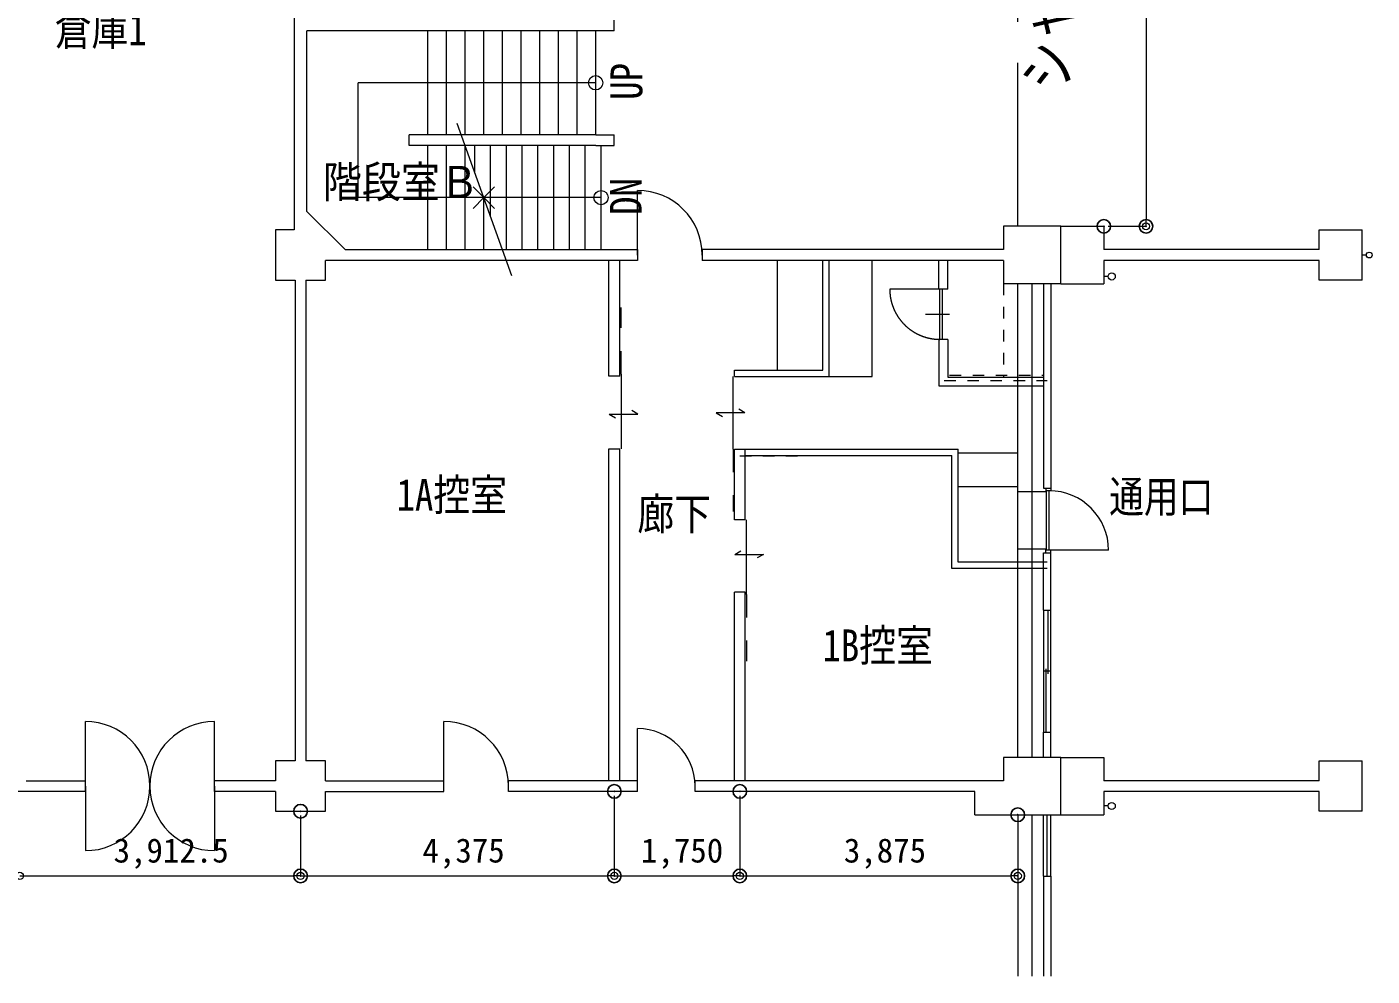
# Model space of a CAD drawing. Units: millimetres, scale not verified. Extents: x -20008 to 44171, y -23185 to 24570.
# Drawn here: x 12165 to 30920, y -23185 to -9959 of the extents above; entities that cross this region are included whole.
import ezdxf
from ezdxf.enums import TextEntityAlignment as Align

# ---------------------------------------------------------------- set-up
doc = ezdxf.new("R2010")
doc.units = ezdxf.units.MM
doc.header["$LTSCALE"] = 380
doc.header["$PDMODE"] = 32
doc.header["$PDSIZE"] = 190
for name, pattern in [('DASHED', [7.5, 6, -1.5]), ('DASHED_DOUBLE_DOTTED', [11, 6, -1.5, 0.25, -1.5, 0.25, -1.5]), ('USER1', [1.693333, 0.846667, -0.846667]), ('USER2', [0.846667, 0.423333, -0.423333]), ('USER3', [6.773333, 5.503333, -0.423333, 0.423333, -0.423333])]:
    doc.linetypes.add(name, pattern=pattern)
doc.layers.add('0-4_3-4', color=3, linetype='Continuous')
doc.layers.add('1-F_Defpoints', color=5, linetype='Continuous')
for name, color, linetype, lineweight in [('0-F_1-8', 8, 'Continuous', 18), ('1-0_1-6', 8, 'Continuous', 18), ('1-1_1-5', 8, 'Continuous', 18), ('1-2_1-4', 8, 'Continuous', 18), ('1-3_1-3', 8, 'Continuous', 18), ('1-5_0-F', 8, 'Continuous', 18), ('1-6_0-C', 8, 'USER2', 18), ('1-7_0-B', 8, 'Continuous', 18), ('1-8_0-A', 8, 'Continuous', 18), ('1-9_0-9', 8, 'Continuous', 18), ('1-A_0-3', 8, 'USER3', 18), ('1-B_0-2', 8, 'Continuous', 18), ('1-D_0-0', 8, 'Continuous', 18), ('1-E_0', 1, 'Continuous', 18), ('3-0_KUTAI', 1, 'Continuous', 18)]:
    doc.layers.add(name, color=color, linetype=linetype, lineweight=lineweight)
doc.styles.add('ＭＳ ゴシック', font='')
doc.styles.get('ＭＳ ゴシック').set_extended_font_data('MS Gothic')

# ---------------------------------------------------------------- blocks, each defined once
blk = doc.blocks.new('_Origin')
at = {"layer": '1-E_0'}
blk.add_line((0, 0), (-380, 0), dxfattribs=at)
blk.add_circle((0, 0), 190, dxfattribs=at)

msp = doc.modelspace()

# ---------------------------------------------------------------- linework, layer by layer
at = {"layer": '0-F_1-8'}
for p, q in [((26340.4, -18087.3), (26340.4, -19787.3)), ((26440.4, -19787.3), (26440.4, -18087.3)), ((26340.4, -21792.3), (26340.4, -20937.3)), ((26440.4, -21792.3), (26440.4, -20937.3))]:
    msp.add_line(p, q, dxfattribs=at)
at = {"layer": '1-0_1-6'}
for p, q in [((26370.4, -16387.3), (26370.4, -16437.3)), ((26440.4, -16422.3), (26370.4, -16422.3)), ((26380.4, -17252.3), (26380.4, -16422.3)), ((26416.4, -17252.3), (26416.4, -16422.3)), ((26440.4, -16387.3), (26440.4, -16422.3)), ((26370.4, -17287.3), (26370.4, -17237.3)), ((27246.4, -17252.3), (26370.4, -17252.3)), ((26440.4, -17287.3), (26440.4, -17252.3)), ((26402.4, -18972.3), (26402.4, -18087.3)), ((26445.4, -18937.3), (26335.4, -18937.3)), ((26378.4, -19787.3), (26378.4, -18902.3)), ((26390.4, -21792.3), (26390.4, -20937.3))]:
    msp.add_line(p, q, dxfattribs=at)
msp.add_arc((26416.4, -17252.3), 830, 0, 90, dxfattribs=at)
at = {"layer": '1-1_1-5'}
for p, q in [((25980.4, -16287.3), (25980.4, -13537.3)), ((26180.4, -16437.3), (26180.4, -13537.3)), ((26180.4, -20137.3), (26180.4, -17237.3)), ((25980.4, -20137.3), (25980.4, -17387.3)), ((26180.4, -23185.1), (26180.4, -20937.3))]:
    msp.add_line(p, q, dxfattribs=at)
at = {"layer": '1-2_1-4'}
for p, q in [((26580.4, -12737.3), (27180.4, -12737.3)), ((26580.4, -13537.3), (26580.4, -12737.3)), ((27180.4, -12737.3), (27180.4, -13062.3)), ((30180.4, -12787.3), (30780.4, -12787.3)), ((30180.4, -13062.3), (30180.4, -12787.3)), ((30780.4, -13487.3), (30780.4, -12787.3)), ((30180.4, -13062.3), (27180.4, -13062.3)), ((30180.4, -13212.3), (27180.4, -13212.3)), ((27180.4, -13212.3), (27180.4, -13537.3)), ((30180.4, -13487.3), (30180.4, -13212.3)), ((30780.4, -13487.3), (30180.4, -13487.3)), ((26580.4, -13537.3), (27180.4, -13537.3)), ((26580.4, -20137.3), (27180.4, -20137.3)), ((26580.4, -20937.3), (26580.4, -20137.3)), ((27180.4, -20137.3), (27180.4, -20462.3)), ((30180.4, -20187.3), (30780.4, -20187.3)), ((30180.4, -20462.3), (30180.4, -20187.3)), ((30780.4, -20887.3), (30780.4, -20187.3)), ((30180.4, -20462.3), (27180.4, -20462.3)), ((30180.4, -20612.3), (27180.4, -20612.3)), ((27180.4, -20612.3), (27180.4, -20937.3)), ((30180.4, -20887.3), (30180.4, -20612.3)), ((26580.4, -20937.3), (27180.4, -20937.3)), ((30780.4, -20887.3), (30180.4, -20887.3))]:
    msp.add_line(p, q, dxfattribs=at)
at = {"layer": '1-3_1-3'}
msp.add_line((22630.4, -14742.3), (22630.4, -13212.3), dxfattribs=at)
at = {"layer": '1-5_0-F'}
for p, q in [((20430.4, -18590.7), (20430.4, -17840.7)), ((22030.4, -18590.7), (22030.4, -17840.7))]:
    msp.add_line(p, q, dxfattribs=at)
at = {"layer": '1-6_0-C'}
for p, q in [((25780.4, -13537.3), (25780.4, -14837.3)), ((25030.4, -14812.3), (26340.4, -14812.3)), ((24955.4, -14887.3), (26390.4, -14887.3))]:
    msp.add_line(p, q, dxfattribs=at)
at = {"layer": '1-8_0-A', "color": 253, "linetype": 'DASHED_DOUBLE_DOTTED'}
msp.add_line((25980.4, -12737.3), (25980.4, -6137.3), dxfattribs=at)
at = {"layer": '1-8_0-A'}
for p, q in [((17755.4, -11462.3), (17755.4, -10012.3)), ((18015.4, -11462.3), (18015.4, -10012.3)), ((18275.4, -11462.3), (18275.4, -10012.3)), ((18535.4, -11462.3), (18535.4, -10012.3)), ((18795.4, -11462.3), (18795.4, -10012.3)), ((19055.4, -11462.3), (19055.4, -10012.3)), ((19315.4, -11462.3), (19315.4, -10012.3)), ((19575.4, -11462.3), (19575.4, -10012.3)), ((19835.4, -11462.3), (19835.4, -10012.3)), ((20095.4, -11462.3), (20095.4, -10012.3)), ((18925.6, -13425.4), (18164.3, -11302.4)), ((20095.4, -11462.3), (17495.4, -11462.3)), ((17495.4, -11612.3), (17495.4, -11462.3)), ((20095.4, -11612.3), (17495.4, -11612.3)), ((17755.4, -13062.3), (17755.4, -11612.3)), ((18015.4, -13062.3), (18015.4, -11612.3)), ((18275.4, -13062.3), (18275.4, -11612.3)), ((18410.4, -11988.8), (18410.4, -11612.3)), ((18630.4, -12602.2), (18630.4, -11612.3)), ((18850.4, -13062.3), (18850.4, -11612.3)), ((19070.4, -13062.3), (19070.4, -11612.3)), ((19290.4, -13062.3), (19290.4, -11612.3)), ((19510.4, -13062.3), (19510.4, -11612.3)), ((19730.4, -13062.3), (19730.4, -11612.3)), ((19950.4, -13062.3), (19950.4, -11612.3)), ((20095.4, -11462.3), (20355.4, -11462.3)), ((20170.4, -13062.3), (20170.4, -11612.3)), ((18535.4, -13062.3), (18535.4, -12337.3)), ((20680.4, -13137.3), (20680.4, -12237.3)), ((30840.4, -13137.3), (30780.4, -13137.3)), ((27240.4, -13435.9), (27180.4, -13435.9)), ((20449.4, -14797.3), (20449.4, -15837.3)), ((22011.4, -15842.3), (22011.4, -14832.3)), ((20284.5, -15355.6), (20684.5, -15355.6)), ((20284.5, -15355.6), (20371.1, -15405.6)), ((20684.5, -15355.6), (20597.9, -15305.6)), ((22176.3, -15337.3), (21776.3, -15337.3)), ((21776.3, -15337.3), (21862.9, -15387.3)), ((22176.3, -15337.3), (22089.7, -15287.3)), ((22199.4, -17867.3), (22199.4, -16827.3)), ((22034.5, -17309), (22121.1, -17259)), ((22034.5, -17309), (22434.5, -17309)), ((22434.5, -17309), (22347.9, -17359)), ((12980.4, -20537.3), (12980.4, -19637.3)), ((14780.4, -20537.3), (14780.4, -19637.3)), ((17980.4, -20537.3), (17980.4, -19637.3)), ((20680.4, -20537.3), (20680.4, -19737.3)), ((12980.4, -20537.3), (12980.4, -21437.3)), ((14780.4, -20537.3), (14780.4, -21437.3)), ((27240.4, -20815), (27180.4, -20815))]:
    msp.add_line(p, q, dxfattribs=at)
at = {"layer": '1-8_0-A', "linetype": 'USER1'}
for p, q in [((20449.4, -14797.3), (20449.4, -13867.3)), ((22011.4, -15842.3), (22011.4, -16712.3)), ((22199.4, -17867.3), (22199.4, -18797.3))]:
    msp.add_line(p, q, dxfattribs=at)
at = {"layer": '1-8_0-A'}
msp.add_lwpolyline([(20095.4, -11612.3), (20355.4, -11612.3), (20355.4, -11462.3)], dxfattribs=at)
for centre, radius in [((30880.4, -13137.3), 40), ((27290.4, -13435.9), 50), ((27290.4, -20815), 50)]:
    msp.add_circle(centre, radius, dxfattribs=at)
for centre, radius, start, end in [((20680.4, -13137.3), 900, 0, 90), ((12980.4, -20537.3), 900, 0, 90), ((14780.4, -20537.3), 900, 90, 180), ((17980.4, -20537.3), 900, 0, 90), ((20680.4, -20537.3), 800, 0, 90), ((12980.4, -20537.3), 900, 270, 0), ((14780.4, -20537.3), 900, 180, 270)]:
    msp.add_arc(centre, radius, start, end, dxfattribs=at)
at = {"layer": '1-9_0-9'}
for p, q in [((20095.4, -10737.3), (16782.9, -10737.3)), ((16782.9, -12337.3), (16782.9, -10737.3)), ((18535.4, -12337.3), (18385.8, -12187.7)), ((18535.4, -12337.3), (18685.1, -12187.7)), ((20170.4, -12337.3), (16782.9, -12337.3)), ((18535.4, -12337.3), (18385.8, -12487)), ((18535.4, -12337.3), (18685.1, -12487)), ((20280.4, -14827.3), (20280.4, -13212.3)), ((20430.4, -14827.3), (20430.4, -13212.3)), ((23260.4, -14742.3), (23260.4, -13212.3)), ((23350.4, -14832.3), (23350.4, -13212.3)), ((23950.4, -14832.3), (23950.4, -13212.3)), ((24880.4, -13612.3), (24880.4, -13212.3)), ((25005.4, -13612.3), (25005.4, -13212.3)), ((25005.4, -13612.3), (24880.4, -13612.3)), ((24895.4, -14312.3), (24895.4, -13612.3)), ((24931.4, -14312.3), (24931.4, -13612.3)), ((25005.4, -14312.3), (25005.4, -14837.3)), ((22030.4, -14742.3), (23260.4, -14742.3)), ((22030.4, -14832.3), (22030.4, -14742.3)), ((20430.4, -14827.3), (20280.4, -14827.3)), ((24880.4, -14962.3), (26340.4, -14962.3)), ((25005.4, -14837.3), (26340.4, -14837.3)), ((20280.4, -15837.3), (20430.4, -15837.3)), ((20280.4, -20462.3), (20280.4, -15837.3)), ((20430.4, -20462.3), (20430.4, -15837.3)), ((22030.4, -15842.3), (25150.4, -15842.3)), ((22030.4, -16827.3), (22030.4, -15842.3)), ((22180.4, -16827.3), (22180.4, -15842.3)), ((22180.4, -15932.3), (25060.4, -15932.3)), ((25060.4, -17507.3), (25060.4, -15932.3)), ((25150.4, -17417.3), (25150.4, -15842.3)), ((25150.4, -15892.3), (25980.4, -15892.3)), ((25980.4, -17417.3), (25980.4, -15892.3)), ((25150.4, -16362.3), (25980.4, -16362.3)), ((26370.4, -16437.3), (25980.4, -16437.3)), ((22180.4, -16827.3), (22030.4, -16827.3)), ((26370.4, -17237.3), (25980.4, -17237.3)), ((26390.4, -17417.3), (25150.4, -17417.3)), ((26390.4, -17507.3), (25060.4, -17507.3)), ((22030.4, -20462.3), (22030.4, -17837.3)), ((22180.4, -17837.3), (22030.4, -17837.3)), ((22180.4, -20462.3), (22180.4, -17837.3))]:
    msp.add_line(p, q, dxfattribs=at)
at = {"layer": '1-9_0-9', "linetype": 'DASHED'}
for p, q in [((24895.4, -13612.3), (24195.4, -13612.3)), ((24695.4, -13962.3), (25030.4, -13962.3)), ((26180.4, -17237.3), (26180.4, -16437.3))]:
    msp.add_line(p, q, dxfattribs=at)
at = {"layer": '1-9_0-9'}
for points in [[(25005.4, -14312.3), (24880.4, -14312.3), (24880.4, -14962.3)], [(22030.4, -14832.3), (23350.4, -14832.3), (23950.4, -14832.3)]]:
    msp.add_lwpolyline(points, dxfattribs=at)
for centre in [(20095.4, -10737.3), (20170.4, -12337.3)]:
    msp.add_circle(centre, 99.5, dxfattribs=at)
at = {"layer": '1-9_0-9', "linetype": 'DASHED'}
msp.add_arc((24895.4, -13612.3), 700, 180, 270, dxfattribs=at)
at = {"layer": '1-A_0-3', "linetype": 'USER2'}
msp.add_line((22105.4, -15937.3), (23005.4, -15937.3), dxfattribs=at)
at = {"layer": '1-B_0-2'}
for p, q in [((20355.4, -10012.3), (20355.4, -9862.3)), ((16070.4, -12532.3), (16070.4, -10012.3)), ((20355.4, -10012.3), (16070.4, -10012.3)), ((16600.4, -13062.3), (16070.4, -12532.3)), ((25780.4, -12737.3), (25780.4, -13062.3)), ((15630.4, -12787.3), (15630.4, -13487.3)), ((16600.4, -13062.3), (20680.4, -13062.3)), ((20680.4, -13062.3), (20680.4, -13212.3)), ((25780.4, -13062.3), (21580.4, -13062.3)), ((21580.4, -13062.3), (21580.4, -13212.3)), ((16330.4, -13487.3), (16330.4, -13212.3)), ((20680.4, -13212.3), (16330.4, -13212.3)), ((25780.4, -13212.3), (21580.4, -13212.3)), ((25780.4, -13212.3), (25780.4, -13537.3)), ((15630.4, -13487.3), (15905.4, -13487.3)), ((15905.4, -13487.3), (15905.4, -20187.3)), ((16055.4, -13487.3), (16330.4, -13487.3)), ((16055.4, -13487.3), (16055.4, -20187.3)), ((26580.4, -13537.3), (25780.4, -13537.3)), ((15630.4, -20187.3), (15630.4, -20462.3)), ((15905.4, -20187.3), (15630.4, -20187.3)), ((16330.4, -20187.3), (16055.4, -20187.3)), ((16330.4, -20462.3), (16330.4, -20187.3)), ((25780.4, -20137.3), (25780.4, -20462.3)), ((26580.4, -20137.3), (25780.4, -20137.3)), ((26580.4, -20937.3), (26580.4, -20137.3)), ((12155.4, -20462.3), (12980.4, -20462.3)), ((12980.4, -20612.3), (12980.4, -20462.3)), ((15630.4, -20462.3), (14780.4, -20462.3)), ((14780.4, -20612.3), (14780.4, -20462.3)), ((16330.4, -20462.3), (17980.4, -20462.3)), ((17980.4, -20612.3), (17980.4, -20462.3)), ((18880.4, -20612.3), (18880.4, -20462.3)), ((21480.4, -20612.3), (21480.4, -20462.3)), ((25780.4, -20462.3), (21480.4, -20462.3))]:
    msp.add_line(p, q, dxfattribs=at)
at = {"layer": '1-B_0-2', "color": 7}
for p, q in [((12980.4, -20612.3), (9430.4, -20612.3)), ((15630.4, -20612.3), (14780.4, -20612.3)), ((15630.4, -20612.3), (15630.4, -20887.3)), ((16330.4, -20887.3), (16330.4, -20612.3)), ((16330.4, -20612.3), (17980.4, -20612.3)), ((20680.4, -20612.3), (18880.4, -20612.3)), ((25380.4, -20612.3), (21480.4, -20612.3)), ((25380.4, -20937.3), (25380.4, -20612.3)), ((15630.4, -20887.3), (16330.4, -20887.3)), ((25380.4, -20937.3), (26580.4, -20937.3)), ((25980.4, -20937.3), (25980.4, -23185.1))]:
    msp.add_line(p, q, dxfattribs=at)
at = {"layer": '1-B_0-2'}
for points in [[(15890.4, -6087.3), (15890.4, -12787.3), (15630.4, -12787.3)], [(26580.4, -13537.3), (26580.4, -12737.3), (25780.4, -12737.3)], [(20680.4, -20612.3), (20680.4, -20462.3), (18880.4, -20462.3)]]:
    msp.add_lwpolyline(points, dxfattribs=at)
at = {"layer": '1-D_0-0'}
for p, q in [((26340.4, -13537.3), (26340.4, -16387.3)), ((26440.4, -13537.3), (26440.4, -16387.3)), ((26340.4, -16387.3), (26440.4, -16387.3)), ((26440.4, -18087.3), (26440.4, -17287.3)), ((26340.4, -18087.3), (26440.4, -18087.3)), ((26440.4, -20137.3), (26440.4, -19787.3)), ((26340.4, -21792.3), (26340.4, -23185.1))]:
    msp.add_line(p, q, dxfattribs=at)
for points in [[(26340.4, -18087.3), (26340.4, -17288), (26340.4, -17287.3), (26440.4, -17287.3)], [(26340.4, -20137.3), (26340.4, -19787.3), (26440.4, -19787.3)], [(26340.4, -21792.3), (26440.4, -21792.3), (26440.4, -23185.1)]]:
    msp.add_lwpolyline(points, dxfattribs=at)
at = {"layer": '1-F_Defpoints'}
for p in [(27180.4, -12737.3), (27768.4, -12737.3), (20355.4, -20612.3), (22105.4, -20612.3), (15980.4, -20887.3), (25980.4, -20937.3), (15980.4, -21788.8), (20355.4, -21788.8), (22105.4, -21788.8), (25980.4, -21788.8)]:
    msp.add_point(p, dxfattribs=at)
at = {"layer": '3-0_KUTAI'}
for p, q in [((27768.4, -6237.3), (27768.4, -12637.3)), ((27240.4, -12737.3), (27768.4, -12737.3)), ((20355.4, -20672.3), (20355.4, -21788.8)), ((20355.4, -20672.3), (20355.4, -21788.8)), ((22105.4, -20672.3), (22105.4, -21788.8)), ((22105.4, -20672.3), (22105.4, -21788.8)), ((15980.4, -20947.3), (15980.4, -21788.8)), ((15980.4, -20947.3), (15980.4, -21788.8)), ((25980.4, -20997.3), (25980.4, -21788.8)), ((12167.9, -21788.8), (15880.4, -21788.8)), ((16080.4, -21788.8), (20255.4, -21788.8)), ((20455.4, -21788.8), (22005.4, -21788.8)), ((22205.4, -21788.8), (25880.4, -21788.8))]:
    msp.add_line(p, q, dxfattribs=at)

# ---------------------------------------------------------------- block references
at = {"layer": '3-0_KUTAI', "xscale": 0.2631579, "yscale": 0.2631579}
for p, rotation in [((27768.4, -12737.3), 270), ((12067.9, -21788.8), 180), ((15980.4, -21788.8), 180), ((20355.4, -21788.8), 180), ((22105.4, -21788.8), 180)]:
    msp.add_blockref('_Origin', p, dxfattribs=dict(at, rotation=rotation))
for p in [(15980.4, -21788.8), (20355.4, -21788.8), (22105.4, -21788.8), (25980.4, -21788.8)]:
    msp.add_blockref('_Origin', p, dxfattribs=at)

# ---------------------------------------------------------------- texts
at = {"layer": '0-4_3-4', "style": 'ＭＳ ゴシック', "width": 0.8}
msp.add_text('シャッター', height=607.3, rotation=90, dxfattribs=at).set_placement((26876.1, -10824.2), align=Align.BOTTOM_LEFT)
at = {"layer": '1-7_0-B', "style": 'ＭＳ ゴシック'}
for s, height, width, p in [('倉庫1', 443, 0.85, (12552.8, -10349.2)), ('階段室Ｂ', 443.2, 0.9, (16291.5, -12472.5)), ('1A控室', 443, 0.85, (17319.7, -16832.3)), ('通用口', 443, 0.8, (27255.6, -16858.2)), ('廊下', 443, 0.85, (20676.2, -17100.2)), ('1B控室', 443, 0.85, (23257.2, -18931.2))]:
    msp.add_text(s, height=height, dxfattribs=dict(at, width=width)).set_placement(p, align=Align.BOTTOM_LEFT)
at = {"layer": '1-7_0-B', "style": 'ＭＳ ゴシック', "width": 0.85}
for s, p in [('UP', (20877.6, -10974.3)), ('DN', (20869.2, -12578.6))]:
    msp.add_text(s, height=443, rotation=90, dxfattribs=at).set_placement(p, align=Align.BOTTOM_LEFT)
at = {"layer": '3-0_KUTAI', "color": 3, "style": 'ＭＳ ゴシック'}
for s, p in [('3,912.5', (13374.2, -21704.3)), ('4,375', (17680.4, -21704.3)), ('1,750', (20726.7, -21704.3)), ('3,875', (23555.4, -21704.3))]:
    msp.add_text(s, height=337.1, dxfattribs=at).set_placement(p, align=Align.BOTTOM_LEFT)

doc.saveas('drawing.dxf')
